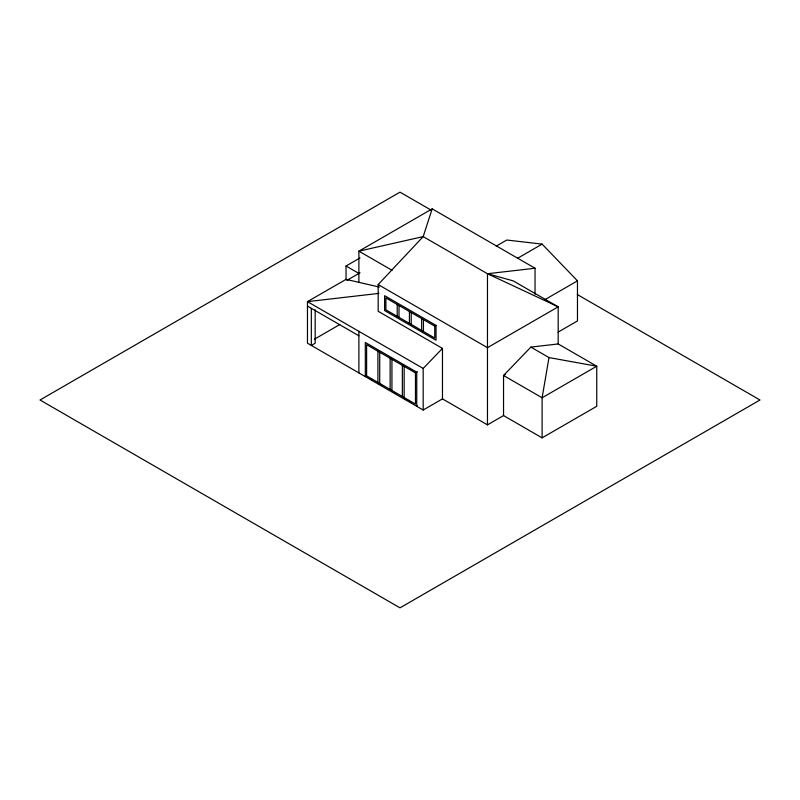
<?xml version="1.0" encoding="UTF-8"?>
<svg xmlns="http://www.w3.org/2000/svg" width="800" height="800" viewBox="0 0 800 800"><rect width="100%" height="100%" fill="white"/><g stroke="black" fill="none" stroke-linecap="round" stroke-linejoin="round"><path stroke-width="1.2" d="M503.54 415.58L503.54 375.5L530.86 347.11L548.99 357.57L542.11 397.77L542.11 437.85L503.54 415.58L487.47 424.86L442.47 398.88L423.18 410.02L307.47 343.21L307.47 301.64L346.04 279.37L379.39 287.07M535.04 294.22L535.04 268.24L432.18 208.85L423.18 236.61L378.18 284.57L378.18 311.29L442.47 348.4L442.47 398.88M423.18 410.02L423.18 368.45L442.47 348.4M432.18 208.85L358.89 251.16L358.89 282.34M347.75 280.36L346.04 279.37L346.04 266.01L360.05 257.92M347.11 280.23L360.05 272.77M314.48 339.16L339.73 324.58M496.14 246.15L506.75 240.03L542.11 244.11L577.47 280.86L577.47 320.94L558.18 332.07M517.71 258.2L542.11 244.11M380.37 351.89L379.72 352.27L379.72 383.44M390.78 357.91L390.14 358.28L390.14 389.45M392.58 358.95L391.94 359.32L391.94 390.49M365.97 376.24L365.32 376.61L365.32 342.47L416.75 372.16L417.39 371.79M402.99 364.96L402.35 365.33L402.35 396.51M544.58 299.84L577.47 280.86M417.39 405.93L416.75 406.3L416.75 372.16M505.25 374.51L503.54 375.5L542.11 397.77L596.75 366.22L596.75 406.3L542.11 437.85M392.11 270.34L358.89 251.16L423.18 236.61L487.47 273.73L535.04 268.24M378.97 293.38L307.47 301.64L423.18 368.45M530.86 347.11L558.18 343.95L596.75 366.22L548.99 357.57M487.47 424.86L487.47 273.73L513.18 280.86L558.18 306.84L558.18 343.95M487.47 273.73L558.18 306.84L487.47 347.66L378.18 284.57M431.35 210.26L400 192.16L40 400L400 607.84L760 400L577.3 294.52M346.04 266.01L358.89 273.43M307.47 306.09L358.89 335.79M370.25 378.72L372.39 379.95M378.82 383.66L382.04 385.52M393.82 392.33L395.97 393.56M403.47 397.89L405.61 399.13M407.75 400.37L409.89 401.6M423.44 319.6L423.44 331.48M421.64 318.56L421.64 330.44M411.22 312.55L411.22 324.43M409.42 311.51L409.42 323.39M404.15 366.37L404.15 397.55M399.01 305.5L399.01 317.38M397.21 304.46L397.21 316.34M377.92 351.23L377.92 382.4M358.89 331.33L358.89 372.9M315.18 309.81L315.18 343.21L311.32 345.44L311.32 308.32M436.04 325.39L384.61 295.7L384.61 310.55L436.04 340.24L436.04 325.39M434.75 326.14L385.89 297.93L385.89 309.81L434.75 338.01L434.75 326.14M415.47 372.9L366.61 344.69L366.61 375.87L415.47 404.08L415.47 372.9"/></g></svg>
